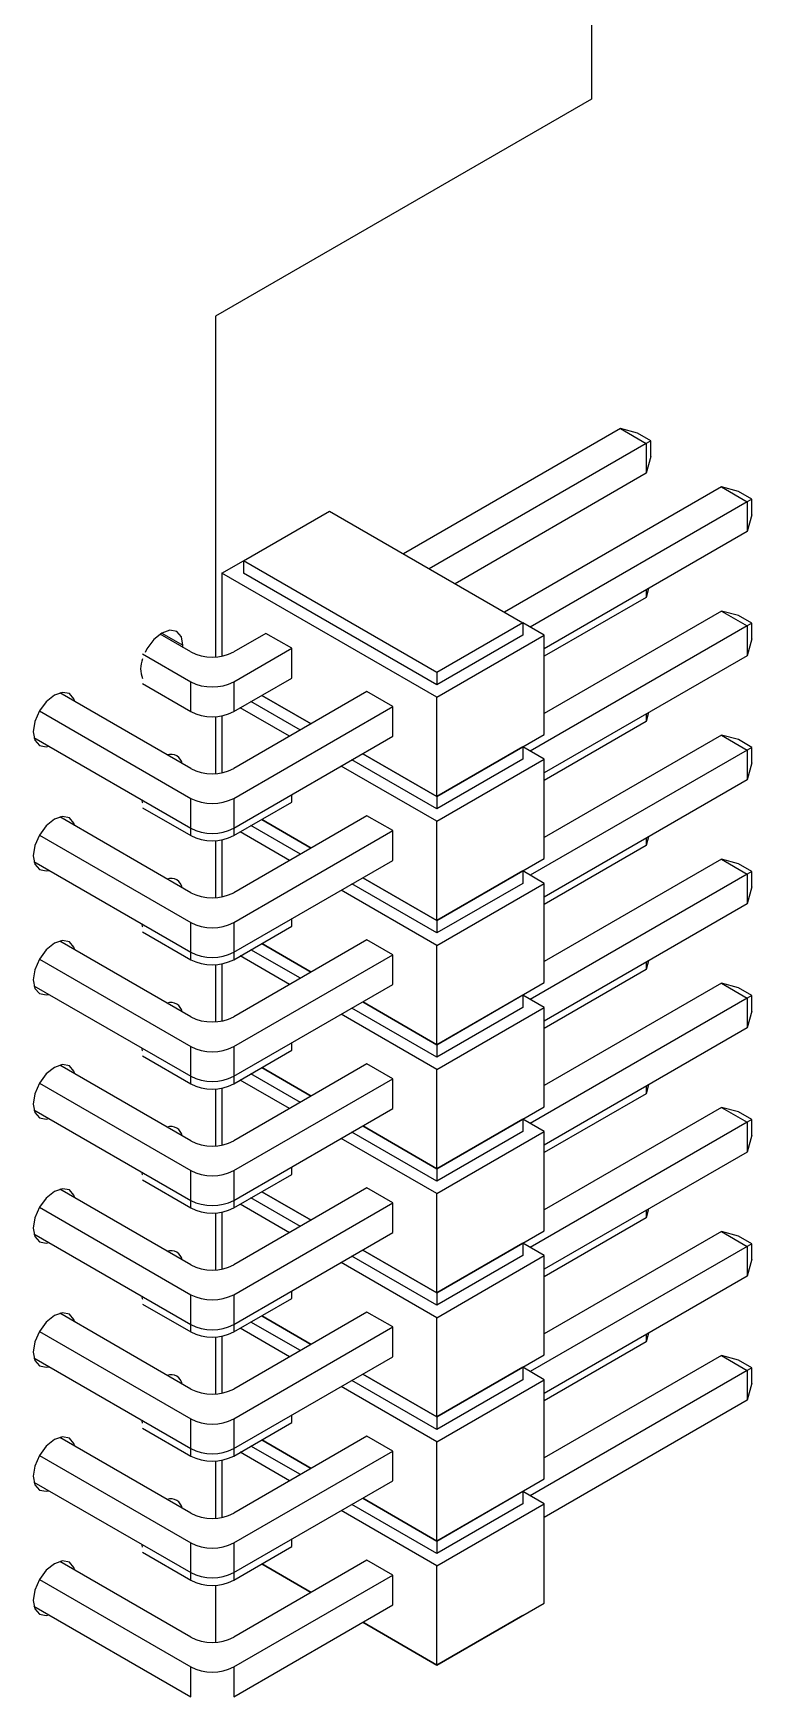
# Model space of a CAD drawing. Extents: x 616 to 1059, y 318 to 582.
# Drawn here: x 656.9 to 680.9, y 389.2 to 444.8 of the extents above; entities that cross this region are included whole.
import ezdxf

# ---------------------------------------------------------------- set-up
doc = ezdxf.new("R2010")
doc.units = 0
doc.layers.get('0').update_dxf_attribs({"linetype": 'CONTINUOUS'})

msp = doc.modelspace()

# ---------------------------------------------------------------- linework, layer by layer
at = {"color": 7, "linetype": 'CONTINUOUS'}
for p, q in [((675.575, 560.858), (675.575, 442.639)), ((675.575, 442.639), (663.003, 435.381)), ((663.003, 435.381), (663.003, 423.993)), ((676.545, 431.626), (669.289, 427.438)), ((676.545, 431.626), (677.407, 431.129)), ((677.112, 431.474), (676.545, 431.626)), ((677.407, 431.129), (670.151, 426.94)), ((677.559, 431.216), (677.112, 431.474)), ((677.559, 431.216), (677.407, 431.129)), ((677.407, 431.129), (677.407, 430.133)), ((677.559, 430.7), (677.559, 431.216)), ((677.559, 430.7), (677.407, 430.133)), ((677.407, 430.133), (671.014, 426.442)), ((679.922, 429.677), (672.666, 425.488)), ((679.922, 429.677), (680.784, 429.179)), ((680.488, 429.525), (679.922, 429.677)), ((680.936, 429.267), (680.488, 429.525)), ((663.937, 427.21), (666.81, 428.869)), ((666.81, 428.869), (673.276, 425.136)), ((680.784, 429.179), (673.528, 424.991)), ((680.936, 429.267), (680.784, 429.179)), ((680.784, 429.179), (680.784, 428.184)), ((680.936, 428.75), (680.784, 428.184)), ((680.936, 428.75), (680.936, 429.267)), ((680.784, 428.184), (673.995, 424.265)), ((663.218, 426.795), (663.937, 427.21)), ((670.403, 423.477), (663.937, 427.21)), ((663.937, 427.21), (663.937, 426.795)), ((670.403, 422.647), (663.218, 426.795)), ((663.218, 426.795), (663.218, 424.02)), ((670.403, 423.062), (663.937, 426.795)), ((677.407, 425.985), (673.995, 424.015)), ((677.486, 426.28), (677.407, 425.985)), ((677.407, 426.235), (677.407, 425.985)), ((679.922, 425.529), (673.995, 422.107)), ((679.922, 425.529), (680.784, 425.031)), ((680.488, 425.377), (679.922, 425.529)), ((673.276, 425.136), (670.403, 423.477)), ((673.995, 424.721), (673.276, 425.136)), ((673.276, 425.136), (673.276, 424.721)), ((680.784, 425.031), (673.528, 420.843)), ((680.936, 425.119), (680.488, 425.377)), ((680.936, 425.119), (680.784, 425.031)), ((680.784, 425.031), (680.784, 424.036)), ((680.936, 424.602), (680.936, 425.119)), ((662.177, 424.161), (661.149, 424.754)), ((661.207, 424.791), (661.914, 424.383)), ((661.912, 424.314), (661.914, 424.383)), ((664.691, 424.783), (663.614, 424.161)), ((663.614, 423.166), (665.553, 424.285)), ((665.553, 424.285), (664.691, 424.783)), ((665.553, 423.29), (665.553, 424.285)), ((670.403, 422.647), (673.995, 424.721)), ((673.276, 424.721), (670.403, 423.062)), ((673.995, 421.403), (673.995, 424.721)), ((680.936, 424.602), (680.784, 424.036)), ((660.56, 424.099), (662.177, 423.166)), ((680.784, 424.036), (673.995, 420.117)), ((663.614, 422.17), (665.553, 423.29)), ((670.403, 423.477), (670.403, 423.062)), ((662.177, 420.263), (657.792, 422.794)), ((660.56, 423.103), (662.177, 422.17)), ((662.177, 422.17), (662.177, 423.166)), ((663.614, 423.166), (663.614, 422.17)), ((668.068, 422.834), (663.614, 420.263)), ((664.547, 422.709), (666.2, 421.755)), ((666.199, 421.755), (664.547, 422.709)), ((668.93, 422.336), (668.068, 422.834)), ((670.403, 419.329), (670.403, 422.647)), ((657.115, 422.189), (662.177, 419.267)), ((663.614, 419.267), (668.93, 422.336)), ((665.481, 421.341), (663.829, 422.294)), ((665.84, 421.548), (664.188, 422.502)), ((668.93, 421.341), (668.93, 422.336)), ((677.486, 422.132), (677.407, 421.837)), ((677.407, 422.087), (677.407, 421.837)), ((663.003, 422.002), (663.003, 420.094)), ((663.218, 422.029), (663.218, 420.121)), ((677.407, 421.837), (673.995, 419.867)), ((656.93, 421.3), (662.177, 418.272)), ((663.614, 418.272), (668.93, 421.341)), ((670.403, 419.329), (673.995, 421.403)), ((673.276, 420.988), (670.403, 419.329)), ((673.276, 420.988), (673.276, 420.988)), ((673.995, 420.573), (673.276, 420.988)), ((673.276, 420.988), (673.276, 420.573)), ((679.922, 421.381), (673.995, 417.959)), ((679.922, 421.381), (680.784, 420.883)), ((680.488, 421.229), (679.922, 421.381)), ((680.936, 420.971), (680.488, 421.229)), ((680.936, 420.971), (680.784, 420.883)), ((680.936, 420.454), (680.936, 420.971)), ((670.403, 418.914), (667.565, 420.552)), ((667.924, 420.76), (670.403, 419.329)), ((670.403, 419.329), (667.924, 420.76)), ((670.403, 418.499), (673.995, 420.573)), ((673.276, 420.573), (670.403, 418.914)), ((680.784, 420.883), (673.528, 416.695)), ((673.995, 417.255), (673.995, 420.573)), ((680.784, 420.883), (680.784, 419.888)), ((680.936, 420.454), (680.784, 419.888)), ((670.403, 418.499), (667.205, 420.345)), ((680.784, 419.888), (673.995, 415.968)), ((665.553, 419.142), (665.553, 419.391)), ((670.403, 419.329), (670.403, 419.329)), ((670.403, 419.329), (670.403, 418.914)), ((660.56, 418.955), (662.177, 418.022)), ((662.177, 418.272), (662.177, 419.267)), ((663.614, 419.267), (663.614, 418.272)), ((663.614, 418.022), (665.553, 419.142)), ((662.177, 416.114), (657.792, 418.646)), ((662.177, 418.022), (662.177, 418.272)), ((668.068, 418.686), (663.614, 416.114)), ((663.614, 418.272), (663.614, 418.022)), ((663.614, 415.119), (668.93, 418.188)), ((665.84, 417.4), (664.188, 418.354)), ((666.199, 417.607), (664.547, 418.561)), ((664.547, 418.561), (666.2, 417.607)), ((668.93, 418.188), (668.068, 418.686)), ((668.93, 417.193), (668.93, 418.188)), ((670.403, 415.181), (670.403, 418.499)), ((657.115, 418.041), (662.177, 415.119)), ((663.003, 417.854), (663.003, 415.946)), ((663.218, 417.881), (663.218, 415.973)), ((665.481, 417.193), (663.829, 418.146)), ((677.407, 417.689), (673.995, 415.719)), ((677.486, 417.984), (677.407, 417.689)), ((677.407, 417.938), (677.407, 417.689)), ((656.93, 417.152), (662.177, 414.124)), ((663.614, 414.124), (668.93, 417.193)), ((670.403, 415.181), (673.995, 417.255)), ((679.922, 417.233), (673.995, 413.811)), ((679.922, 417.233), (680.784, 416.735)), ((680.488, 417.081), (679.922, 417.233)), ((680.936, 416.823), (680.488, 417.081)), ((670.403, 415.181), (667.924, 416.612)), ((667.924, 416.612), (670.403, 415.181)), ((673.276, 416.84), (670.403, 415.181)), ((673.995, 416.425), (673.276, 416.84)), ((673.276, 416.84), (673.276, 416.425)), ((673.276, 416.84), (673.276, 416.84)), ((680.784, 416.735), (673.528, 412.547)), ((680.936, 416.823), (680.784, 416.735)), ((680.784, 416.735), (680.784, 415.74)), ((680.936, 416.306), (680.936, 416.823)), ((670.403, 414.351), (667.205, 416.197)), ((670.403, 414.766), (667.565, 416.404)), ((670.403, 414.351), (673.995, 416.425)), ((673.276, 416.425), (670.403, 414.766)), ((673.995, 413.107), (673.995, 416.425)), ((680.936, 416.306), (680.784, 415.74)), ((680.784, 415.74), (673.995, 411.82)), ((662.177, 414.124), (662.177, 415.119)), ((663.614, 415.119), (663.614, 414.124)), ((663.614, 413.874), (665.553, 414.994)), ((665.553, 414.994), (665.553, 415.243)), ((670.403, 415.181), (670.403, 414.766)), ((670.403, 415.181), (670.403, 415.181)), ((662.177, 411.966), (657.792, 414.497)), ((660.56, 414.807), (662.177, 413.874)), ((668.068, 414.538), (663.614, 411.966)), ((664.547, 414.413), (666.2, 413.459)), ((666.199, 413.459), (664.547, 414.413)), ((668.93, 414.04), (668.068, 414.538)), ((670.403, 411.033), (670.403, 414.351)), ((657.115, 413.893), (662.177, 410.971)), ((662.177, 413.874), (662.177, 414.124)), ((663.218, 413.733), (663.218, 411.825)), ((663.614, 414.124), (663.614, 413.874)), ((663.614, 410.971), (668.93, 414.04)), ((665.481, 413.045), (663.829, 413.998)), ((665.84, 413.252), (664.188, 414.206)), ((668.93, 413.045), (668.93, 414.04)), ((677.486, 413.836), (677.407, 413.541)), ((677.407, 413.79), (677.407, 413.541)), ((663.003, 413.706), (663.003, 411.798)), ((677.407, 413.541), (673.995, 411.571)), ((656.93, 413.004), (662.177, 409.976)), ((663.614, 409.976), (668.93, 413.045)), ((670.403, 411.033), (673.995, 413.107)), ((673.276, 412.692), (670.403, 411.033)), ((673.276, 412.692), (673.276, 412.692)), ((673.995, 412.277), (673.276, 412.692)), ((673.276, 412.692), (673.276, 412.277)), ((679.922, 413.085), (673.995, 409.663)), ((679.922, 413.085), (680.784, 412.587)), ((680.488, 412.933), (679.922, 413.085)), ((680.936, 412.675), (680.488, 412.933)), ((680.936, 412.675), (680.784, 412.587)), ((680.936, 412.158), (680.936, 412.675)), ((670.403, 410.618), (667.565, 412.256)), ((667.924, 412.464), (670.403, 411.033)), ((670.403, 411.033), (667.924, 412.464)), ((670.403, 410.203), (673.995, 412.277)), ((673.276, 412.277), (670.403, 410.618)), ((680.784, 412.587), (673.528, 408.398)), ((673.995, 408.959), (673.995, 412.277)), ((680.784, 412.587), (680.784, 411.592)), ((680.936, 412.158), (680.784, 411.592)), ((670.403, 410.203), (667.205, 412.049)), ((680.784, 411.592), (673.995, 407.672)), ((662.177, 409.976), (662.177, 410.971)), ((663.614, 410.971), (663.614, 409.976)), ((665.553, 410.846), (665.553, 411.095)), ((670.403, 411.033), (670.403, 411.033)), ((670.403, 411.033), (670.403, 410.618)), ((660.56, 410.659), (662.177, 409.726)), ((663.614, 409.726), (665.553, 410.846)), ((668.068, 410.39), (663.614, 407.818)), ((668.93, 409.892), (668.068, 410.39)), ((662.177, 407.818), (657.792, 410.349)), ((662.177, 409.726), (662.177, 409.976)), ((663.614, 409.976), (663.614, 409.726)), ((663.614, 406.823), (668.93, 409.892)), ((665.481, 408.896), (663.829, 409.85)), ((665.84, 409.104), (664.188, 410.058)), ((666.199, 409.311), (664.547, 410.265)), ((664.547, 410.265), (666.2, 409.311)), ((668.93, 408.897), (668.93, 409.892)), ((670.403, 406.885), (670.403, 410.203)), ((657.115, 409.745), (662.177, 406.823)), ((663.003, 409.558), (663.003, 407.65)), ((663.218, 409.585), (663.218, 407.677)), ((677.407, 409.393), (673.995, 407.423)), ((677.486, 409.688), (677.407, 409.393)), ((677.407, 409.642), (677.407, 409.393)), ((656.93, 408.856), (662.177, 405.828)), ((663.614, 405.828), (668.93, 408.897)), ((670.403, 406.885), (673.995, 408.959)), ((679.922, 408.937), (673.995, 405.515)), ((679.922, 408.937), (680.784, 408.439)), ((680.488, 408.785), (679.922, 408.937)), ((680.936, 408.527), (680.488, 408.785)), ((670.403, 406.885), (667.924, 408.316)), ((667.924, 408.316), (670.403, 406.885)), ((673.276, 408.544), (670.403, 406.885)), ((673.995, 408.129), (673.276, 408.544)), ((673.276, 408.544), (673.276, 408.129)), ((673.276, 408.544), (673.276, 408.544)), ((680.784, 408.439), (673.528, 404.25)), ((680.936, 408.527), (680.784, 408.439)), ((680.784, 408.439), (680.784, 407.444)), ((680.936, 408.01), (680.936, 408.527)), ((670.403, 406.055), (667.205, 407.901)), ((670.403, 406.47), (667.565, 408.108)), ((670.403, 406.055), (673.995, 408.129)), ((673.276, 408.129), (670.403, 406.47)), ((673.995, 404.811), (673.995, 408.129)), ((680.936, 408.01), (680.784, 407.444)), ((680.784, 407.444), (673.995, 403.524)), ((660.56, 406.511), (662.177, 405.578)), ((662.177, 405.828), (662.177, 406.823)), ((663.614, 406.823), (663.614, 405.828)), ((663.614, 405.578), (665.553, 406.698)), ((665.553, 406.698), (665.553, 406.947)), ((670.403, 406.885), (670.403, 406.47)), ((670.403, 406.885), (670.403, 406.885)), ((662.177, 403.67), (657.792, 406.201)), ((668.068, 406.242), (663.614, 403.67)), ((664.547, 406.117), (666.2, 405.163)), ((666.199, 405.163), (664.547, 406.117)), ((668.93, 405.744), (668.068, 406.242)), ((670.403, 402.737), (670.403, 406.055)), ((657.115, 405.597), (662.177, 402.675)), ((662.177, 405.578), (662.177, 405.828)), ((663.003, 405.41), (663.003, 403.502)), ((663.218, 405.437), (663.218, 403.529)), ((663.614, 405.828), (663.614, 405.578)), ((663.614, 402.675), (668.93, 405.744)), ((665.481, 404.748), (663.829, 405.702)), ((665.84, 404.956), (664.188, 405.91)), ((668.93, 404.749), (668.93, 405.744)), ((677.486, 405.54), (677.407, 405.245)), ((677.407, 405.494), (677.407, 405.245)), ((677.407, 405.245), (673.995, 403.275)), ((656.93, 404.708), (662.177, 401.68)), ((663.614, 401.68), (668.93, 404.749)), ((670.403, 402.737), (673.995, 404.811)), ((673.276, 404.396), (670.403, 402.737)), ((673.276, 404.396), (673.276, 404.396)), ((673.995, 403.981), (673.276, 404.396)), ((673.276, 404.396), (673.276, 403.981)), ((680.784, 404.291), (673.528, 400.102)), ((679.922, 404.789), (673.995, 401.367)), ((679.922, 404.789), (680.784, 404.291)), ((680.488, 404.637), (679.922, 404.789)), ((680.936, 404.379), (680.488, 404.637)), ((680.936, 404.379), (680.784, 404.291)), ((680.784, 404.291), (680.784, 403.296)), ((680.936, 403.862), (680.936, 404.379)), ((670.403, 401.907), (667.205, 403.753)), ((670.403, 402.322), (667.565, 403.96)), ((667.924, 404.168), (670.403, 402.737)), ((670.403, 402.737), (667.924, 404.168)), ((670.403, 401.907), (673.995, 403.981)), ((673.276, 403.981), (670.403, 402.322)), ((673.995, 400.663), (673.995, 403.981)), ((680.936, 403.862), (680.784, 403.296)), ((680.784, 403.296), (673.995, 399.376)), ((662.177, 401.68), (662.177, 402.675)), ((663.614, 402.675), (663.614, 401.68)), ((665.553, 402.55), (665.553, 402.799)), ((670.403, 402.737), (670.403, 402.737)), ((670.403, 402.737), (670.403, 402.322)), ((662.177, 399.522), (657.792, 402.053)), ((660.56, 402.363), (662.177, 401.43)), ((663.614, 401.43), (665.553, 402.55)), ((668.068, 402.094), (663.614, 399.522)), ((668.93, 401.596), (668.068, 402.094)), ((662.177, 401.43), (662.177, 401.68)), ((663.614, 401.68), (663.614, 401.43)), ((663.614, 398.527), (668.93, 401.596)), ((665.481, 400.6), (663.829, 401.554)), ((665.84, 400.808), (664.188, 401.762)), ((664.547, 401.969), (666.2, 401.015)), ((666.199, 401.015), (664.547, 401.969)), ((668.93, 400.601), (668.93, 401.596)), ((670.403, 398.589), (670.403, 401.907)), ((657.115, 401.449), (662.177, 398.527)), ((663.003, 401.262), (663.003, 399.354)), ((663.218, 401.289), (663.218, 399.381)), ((677.407, 401.097), (673.995, 399.127)), ((677.486, 401.392), (677.407, 401.097)), ((677.407, 401.346), (677.407, 401.097)), ((656.93, 400.56), (662.177, 397.531)), ((663.614, 397.531), (668.93, 400.601)), ((670.403, 398.589), (673.995, 400.663)), ((679.922, 400.641), (673.995, 397.219)), ((679.922, 400.641), (680.784, 400.143)), ((680.488, 400.489), (679.922, 400.641)), ((680.936, 400.231), (680.488, 400.489)), ((667.924, 400.02), (670.403, 398.589)), ((670.403, 398.589), (667.924, 400.02)), ((673.276, 400.248), (670.403, 398.589)), ((670.403, 397.759), (673.995, 399.833)), ((673.276, 399.833), (670.403, 398.174)), ((673.276, 400.248), (673.276, 400.248)), ((673.995, 399.833), (673.276, 400.248)), ((673.276, 400.248), (673.276, 399.833)), ((680.784, 400.143), (673.528, 395.954)), ((673.995, 396.515), (673.995, 399.833)), ((680.936, 400.231), (680.784, 400.143)), ((680.784, 400.143), (680.784, 399.148)), ((680.936, 399.714), (680.936, 400.231)), ((670.403, 397.759), (667.205, 399.605)), ((670.403, 398.174), (667.565, 399.812)), ((680.936, 399.714), (680.784, 399.148)), ((680.784, 399.148), (673.995, 395.228)), ((660.56, 398.215), (662.177, 397.282)), ((662.177, 397.531), (662.177, 398.527)), ((663.614, 398.527), (663.614, 397.531)), ((663.614, 397.282), (665.553, 398.402)), ((665.553, 398.402), (665.553, 398.651)), ((670.403, 398.589), (670.403, 398.589)), ((670.403, 398.589), (670.403, 398.174)), ((662.177, 395.374), (657.792, 397.905)), ((668.068, 397.946), (663.614, 395.374)), ((665.84, 396.66), (664.188, 397.614)), ((666.199, 396.867), (664.547, 397.821)), ((664.547, 397.821), (666.2, 396.867)), ((668.93, 397.448), (668.068, 397.946)), ((670.403, 394.441), (670.403, 397.759)), ((657.115, 397.301), (662.177, 394.379)), ((662.177, 397.282), (662.177, 397.531)), ((663.003, 397.113), (663.003, 395.206)), ((663.218, 397.141), (663.218, 395.233)), ((663.614, 397.531), (663.614, 397.282)), ((663.614, 394.379), (668.93, 397.448)), ((665.481, 396.452), (663.829, 397.406)), ((668.93, 396.452), (668.93, 397.448)), ((670.403, 394.441), (673.995, 396.515)), ((656.93, 396.412), (662.177, 393.383)), ((663.614, 393.383), (668.93, 396.452)), ((673.276, 396.1), (670.403, 394.441)), ((673.995, 395.685), (673.276, 396.1)), ((673.276, 396.1), (673.276, 395.685)), ((673.276, 396.1), (673.276, 396.1)), ((670.403, 393.611), (667.205, 395.457)), ((670.403, 394.026), (667.565, 395.664)), ((670.403, 394.441), (667.924, 395.872)), ((667.924, 395.872), (670.403, 394.441)), ((670.403, 393.611), (673.995, 395.685)), ((673.276, 395.685), (670.403, 394.026)), ((673.995, 392.366), (673.995, 395.685)), ((662.177, 393.383), (662.177, 394.379)), ((663.614, 394.379), (663.614, 393.383)), ((665.553, 394.254), (665.553, 394.503)), ((670.403, 394.441), (670.403, 394.026)), ((670.403, 394.441), (670.403, 394.441)), ((662.177, 391.226), (657.792, 393.757)), ((660.56, 394.067), (662.177, 393.134)), ((663.614, 393.134), (665.553, 394.254)), ((668.068, 393.798), (663.614, 391.226)), ((668.93, 393.3), (668.068, 393.798)), ((657.115, 393.153), (662.177, 390.231)), ((662.177, 393.134), (662.177, 393.383)), ((663.614, 393.383), (663.614, 393.134)), ((663.614, 390.231), (668.93, 393.3)), ((664.547, 393.673), (666.2, 392.719)), ((666.199, 392.719), (664.547, 393.673)), ((668.93, 392.304), (668.93, 393.3)), ((670.403, 390.293), (670.403, 393.611)), ((663.003, 392.965), (663.003, 391.058)), ((656.93, 392.264), (662.177, 389.235)), ((663.614, 389.235), (668.93, 392.304)), ((670.403, 390.293), (673.995, 392.366)), ((667.924, 391.724), (670.403, 390.293)), ((670.403, 390.293), (667.924, 391.724)), ((673.276, 391.952), (670.403, 390.293)), ((673.276, 391.952), (673.276, 391.952)), ((662.177, 389.235), (662.177, 390.231)), ((663.614, 390.231), (663.614, 389.235)), ((670.403, 390.293), (670.403, 390.293))]:
    msp.add_line(p, q, dxfattribs=at)
at = {"color": 7, "linetype": 'CONTINUOUS', "flags": 128}
for points in [[(661.914, 424.383), (661.86, 424.664), (661.707, 424.84), (661.477, 424.885), (661.207, 424.791), (660.936, 424.572), (660.707, 424.263), (660.646, 424.148)], [(658.299, 422.501), (658.268, 422.59), (658.115, 422.767), (657.885, 422.811), (657.615, 422.717), (657.344, 422.499), (657.115, 422.189), (656.961, 421.836), (656.908, 421.492), (656.961, 421.211), (657.115, 421.035), (657.344, 420.99), (657.437, 421.008)], [(660.522, 419.227), (660.554, 419.137), (660.56, 419.122)], [(658.299, 418.353), (658.268, 418.442), (658.115, 418.619), (657.885, 418.663), (657.615, 418.569), (657.344, 418.351), (657.115, 418.041), (656.961, 417.688), (656.908, 417.344), (656.961, 417.063), (657.115, 416.887), (657.344, 416.842), (657.437, 416.86)], [(660.522, 415.079), (660.554, 414.989), (660.56, 414.974)], [(658.299, 414.205), (658.268, 414.294), (658.115, 414.471), (657.885, 414.515), (657.615, 414.421), (657.344, 414.203), (657.115, 413.893), (656.961, 413.54), (656.908, 413.196), (656.961, 412.915), (657.115, 412.739), (657.344, 412.694), (657.437, 412.712)], [(660.522, 410.931), (660.554, 410.841), (660.56, 410.826)], [(658.299, 410.057), (658.268, 410.146), (658.115, 410.323), (657.885, 410.367), (657.615, 410.273), (657.344, 410.055), (657.115, 409.745), (656.961, 409.392), (656.908, 409.048), (656.961, 408.767), (657.115, 408.591), (657.344, 408.546), (657.437, 408.564)], [(660.522, 406.783), (660.554, 406.693), (660.56, 406.678)], [(658.299, 405.909), (658.268, 405.998), (658.115, 406.175), (657.885, 406.219), (657.615, 406.125), (657.344, 405.907), (657.115, 405.597), (656.961, 405.244), (656.908, 404.9), (656.961, 404.619), (657.115, 404.442), (657.344, 404.398), (657.437, 404.416)], [(660.522, 402.635), (660.554, 402.545), (660.56, 402.53)], [(658.299, 401.761), (658.268, 401.85), (658.115, 402.027), (657.885, 402.071), (657.615, 401.977), (657.344, 401.759), (657.115, 401.449), (656.961, 401.096), (656.908, 400.752), (656.961, 400.471), (657.115, 400.294), (657.344, 400.25), (657.437, 400.268)], [(660.522, 398.487), (660.554, 398.397), (660.56, 398.382)], [(658.299, 397.613), (658.268, 397.702), (658.115, 397.878), (657.885, 397.923), (657.615, 397.829), (657.344, 397.611), (657.115, 397.301), (656.961, 396.948), (656.908, 396.604), (656.961, 396.323), (657.115, 396.146), (657.344, 396.102), (657.437, 396.12)], [(660.522, 394.339), (660.554, 394.249), (660.56, 394.234)], [(658.299, 393.465), (658.268, 393.554), (658.115, 393.73), (657.885, 393.775), (657.615, 393.681), (657.344, 393.463), (657.115, 393.153), (656.961, 392.8), (656.908, 392.456), (656.961, 392.175), (657.115, 391.998), (657.344, 391.954), (657.437, 391.972)]]:
    msp.add_lwpolyline(points, dxfattribs=at)
at = {"color": 7, "linetype": 'CONTINUOUS'}
for centre, radius, start, end in [((661.422, 423.601), 0.923, 159.0245, 200.9755), ((662.895, 425.548), 1.562, 242.6097, 297.3903), ((662.895, 424.552), 1.562, 242.6097, 297.3903), ((662.895, 423.557), 1.562, 242.6097, 297.3903), ((661.509, 420.349), 0.39, 11.5465, 108.4588), ((662.895, 421.649), 1.562, 242.6097, 297.3903), ((662.895, 420.654), 1.562, 242.6097, 297.3903), ((662.895, 419.658), 1.562, 242.6097, 297.3903), ((662.895, 419.409), 1.562, 242.6097, 297.3903), ((661.509, 416.201), 0.39, 11.5465, 108.4588), ((662.895, 417.501), 1.562, 242.6097, 297.3903), ((662.895, 416.506), 1.562, 242.6097, 297.3903), ((662.895, 415.51), 1.562, 242.6097, 297.3903), ((662.895, 415.261), 1.562, 242.6097, 297.3903), ((661.509, 412.053), 0.39, 11.5465, 108.4588), ((662.895, 413.353), 1.562, 242.6097, 297.3903), ((662.895, 412.358), 1.562, 242.6097, 297.3903), ((662.895, 411.362), 1.562, 242.6097, 297.3903), ((662.895, 411.113), 1.562, 242.6097, 297.3903), ((661.509, 407.905), 0.39, 11.5465, 108.4588), ((662.895, 409.205), 1.562, 242.6097, 297.3903), ((662.895, 408.21), 1.562, 242.6097, 297.3903), ((662.895, 407.214), 1.562, 242.6097, 297.3903), ((662.895, 406.965), 1.562, 242.6097, 297.3903), ((661.509, 403.757), 0.39, 11.5465, 108.4588), ((662.895, 405.057), 1.562, 242.6097, 297.3903), ((662.895, 404.062), 1.562, 242.6097, 297.3903), ((662.895, 403.066), 1.562, 242.6097, 297.3903), ((662.895, 402.817), 1.562, 242.6097, 297.3903), ((661.509, 399.609), 0.39, 11.5465, 108.4588), ((662.895, 400.909), 1.562, 242.6097, 297.3903), ((662.895, 399.914), 1.562, 242.6097, 297.3903), ((662.895, 398.918), 1.562, 242.6097, 297.3903), ((662.895, 398.669), 1.562, 242.6097, 297.3903), ((661.509, 395.461), 0.39, 11.5465, 108.4588), ((662.895, 396.761), 1.562, 242.6097, 297.3903), ((662.895, 395.766), 1.562, 242.6097, 297.3903), ((662.895, 394.77), 1.562, 242.6097, 297.3903), ((662.895, 394.52), 1.562, 242.6097, 297.3903), ((662.895, 392.613), 1.562, 242.6097, 297.3903), ((662.895, 391.617), 1.562, 242.6097, 297.3903)]:
    msp.add_arc(centre, radius, start, end, dxfattribs=at)

doc.saveas('drawing.dxf')
